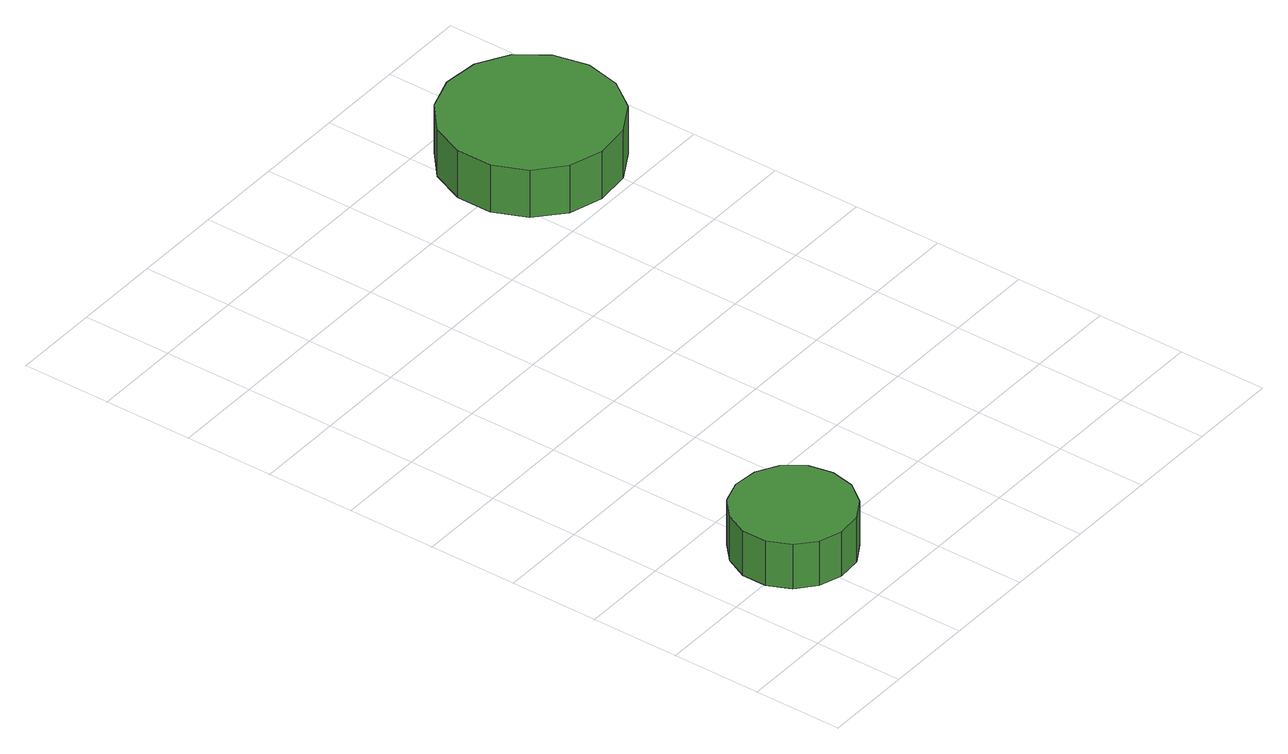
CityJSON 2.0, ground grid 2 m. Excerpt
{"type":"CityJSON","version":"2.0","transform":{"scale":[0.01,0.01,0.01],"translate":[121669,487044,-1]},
"CityObjects":{
"tree1":{"type":"SolitaryVegetationObject","attributes":{"function":"something"},"geometry":[{"type":"MultiSurface","lod":"1","boundaries":[[[0,1,2,3,4,5,6,7,8,9,10,11,12,13,14]],[[15,16,17,18,19,20,21,22,23,24,25,26,27,28,29]],[[0,29,28,1]],[[1,28,27,2]],[[2,27,26,3]],[[3,26,25,4]],[[4,25,24,5]],[[5,24,23,6]],[[6,23,22,7]],[[7,22,21,8]],[[8,21,20,9]],[[9,20,19,10]],[[10,19,18,11]],[[11,18,17,12]],[[12,17,16,13]],[[13,16,15,14]],[[14,15,29,0]]]}]},
"tree2":{"type":"SolitaryVegetationObject","attributes":{"function":"something"},"geometry":[{"type":"MultiSurface","lod":"1","boundaries":[[[30,31,32,33,34,35,36,37,38,39,40,41,42,43,44]],[[45,46,47,48,49,50,51,52,53,54,55,56,57,58,59]],[[30,59,58,31]],[[31,58,57,32]],[[32,57,56,33]],[[33,56,55,34]],[[34,55,54,35]],[[35,54,53,36]],[[36,53,52,37]],[[37,52,51,38]],[[38,51,50,39]],[[39,50,49,40]],[[40,49,48,41]],[[41,48,47,42]],[[42,47,46,43]],[[43,46,45,44]],[[44,45,59,30]]]}]}
},
"vertices":[
[352,224,167],[341,277,167],[308,322,167],[261,349,167],[206,355,167],[154,338,167],[114,301,167],[91,251,167],[91,196,167],[114,146,167],[154,110,167],[206,93,167],[261,98,167],[308,126,167],[341,170,167],[341,170,58],[308,126,58],[261,98,58],[206,93,58],[154,110,58],[114,146,58],[91,196,58],[91,251,58],[114,301,58],[154,338,58],[206,355,58],[261,349,58],[308,322,58],[341,277,58],[352,224,58],
[1136,1409,172],[1119,1488,172],[1072,1553,172],[1003,1593,172],[923,1601,172],[847,1576,172],[787,1523,172],[755,1449,172],[755,1369,172],[787,1296,172],[847,1242,172],[923,1218,172],[1003,1226,172],[1072,1266,172],[1119,1331,172],[1119,1331,56],[1072,1266,56],[1003,1226,56],[923,1218,56],[847,1242,56],[787,1296,56],[755,1369,56],[755,1449,56],[787,1523,56],[847,1576,56],[923,1601,56],[1003,1593,56],[1072,1553,56],[1119,1488,56],[1136,1409,56]
]}
